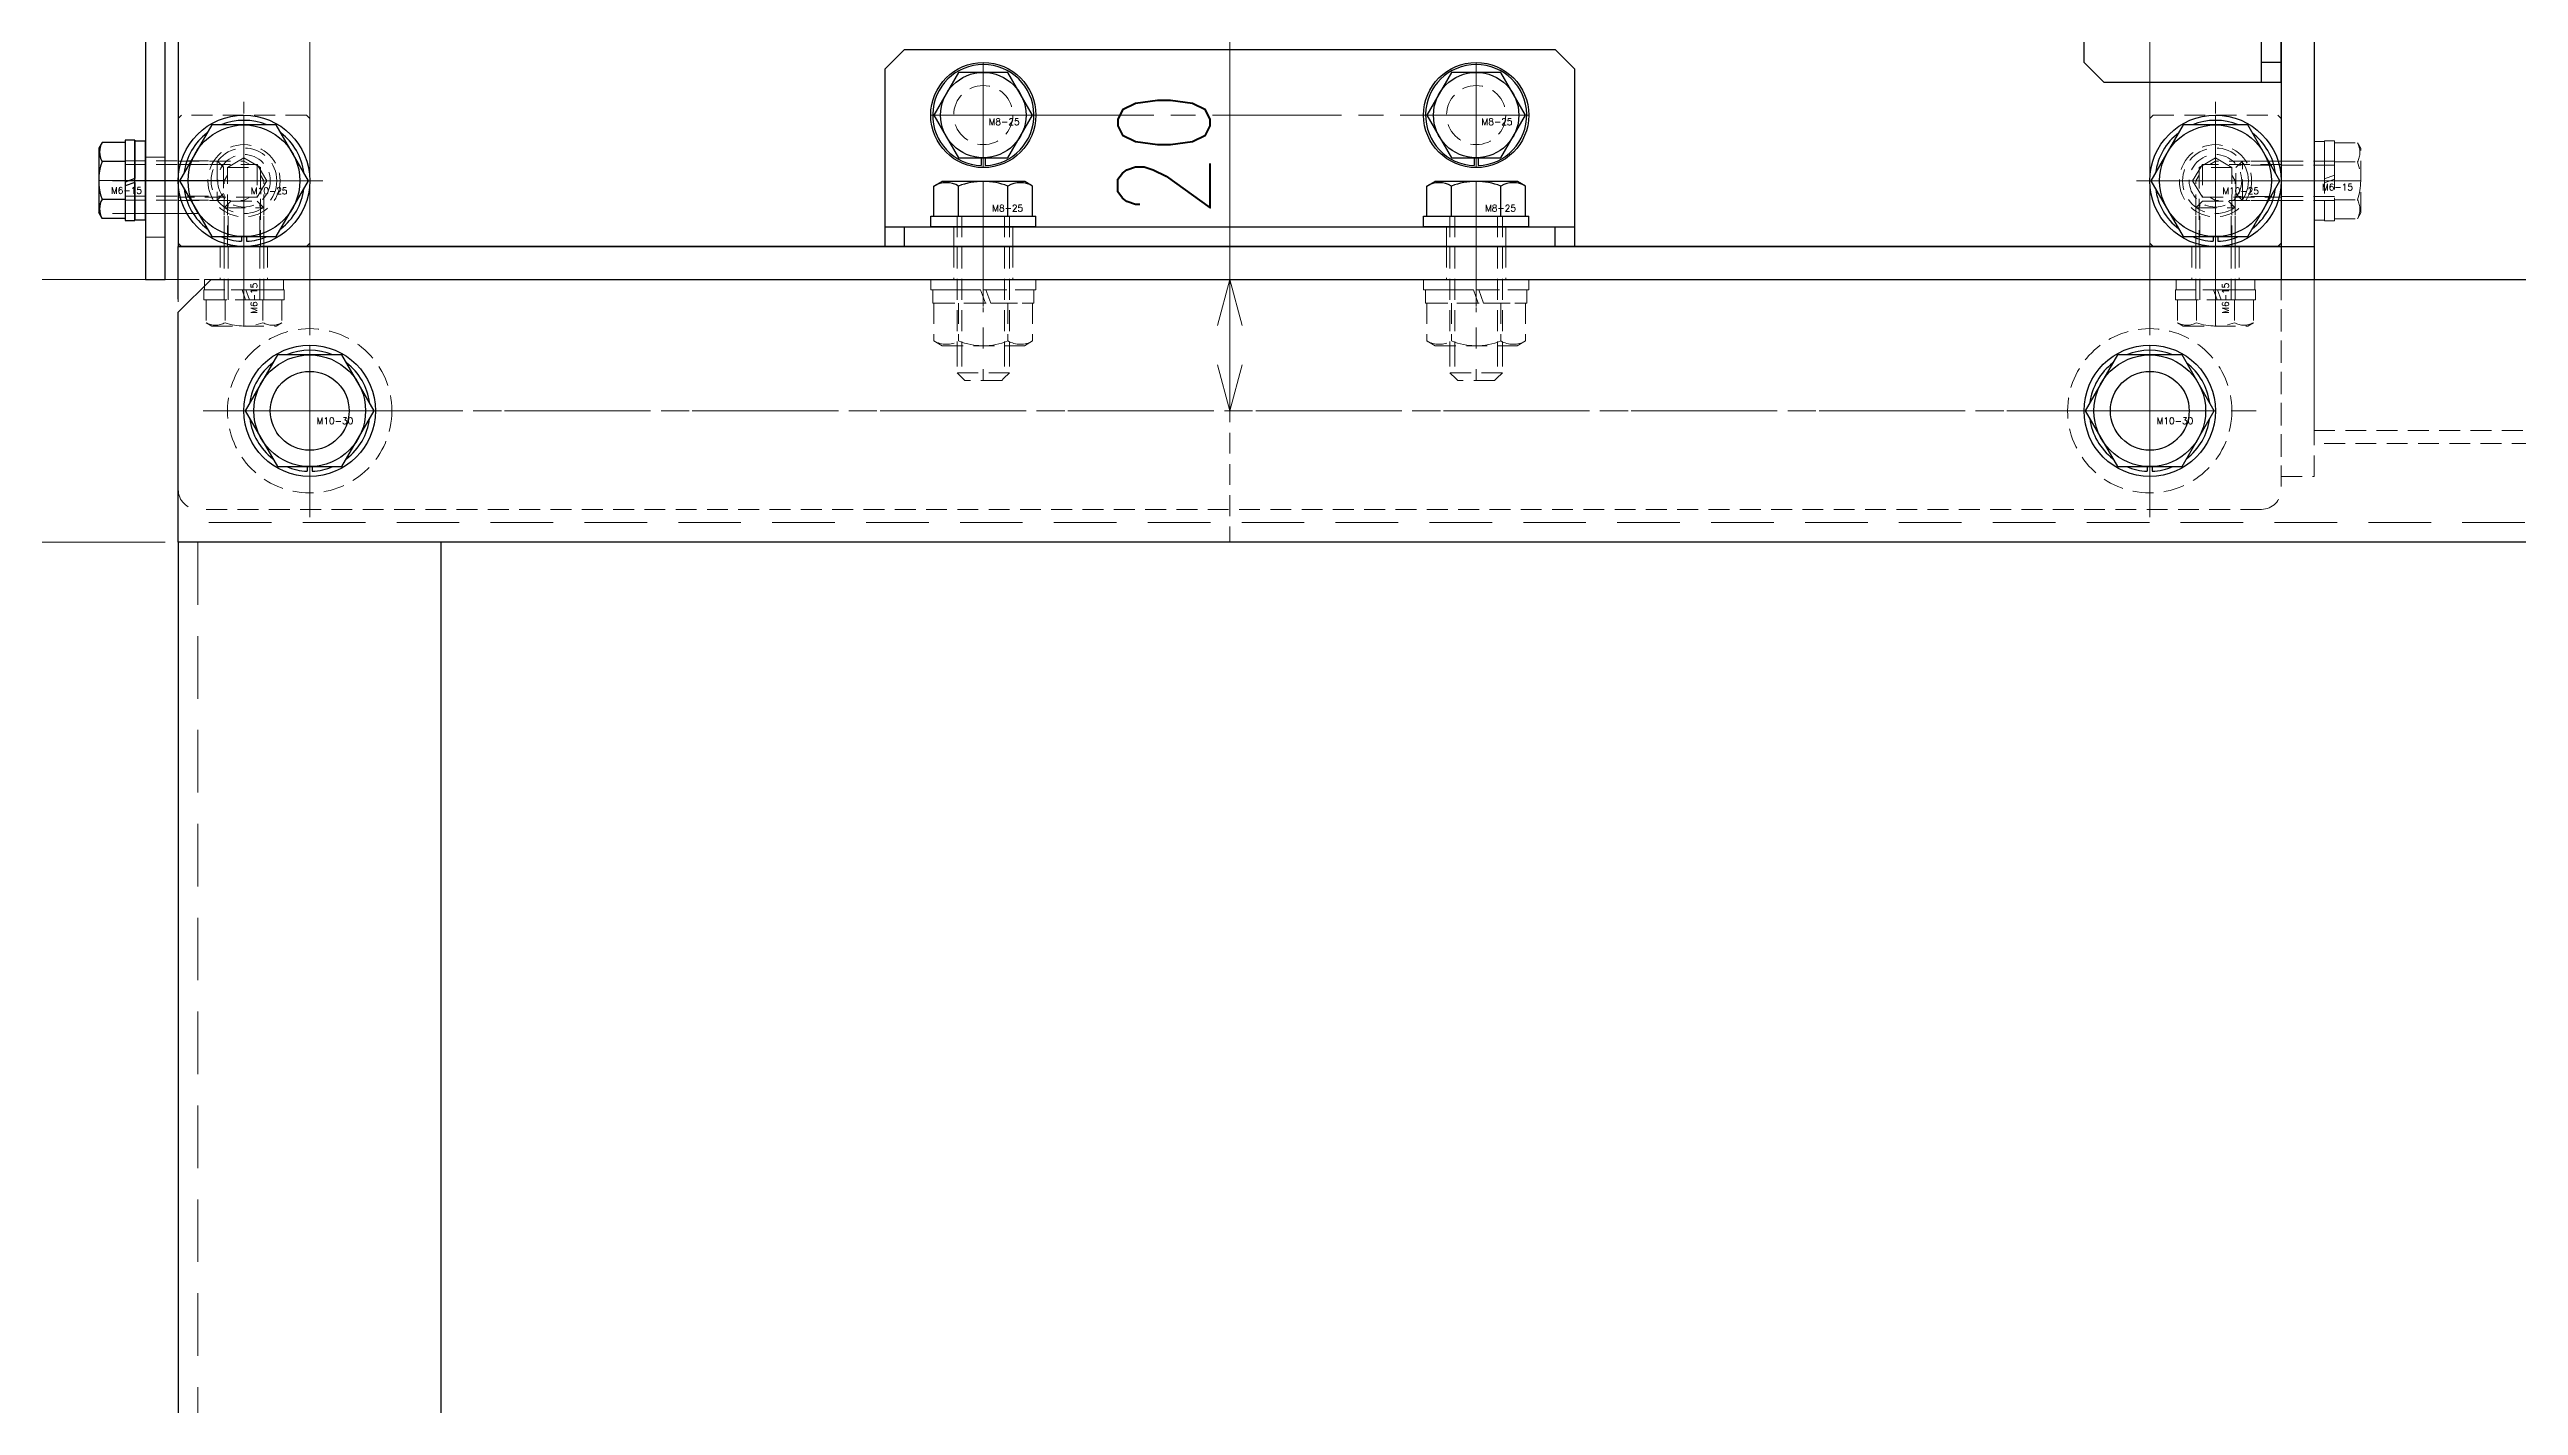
# Model space of a CAD drawing. Header units: millimetres. Extents: x 0 to 10987, y 0 to 7892.
# Drawn here: x 1537.4 to 1913.2, y 1987.5 to 2193.9 of the extents above; entities that cross this region are included whole.
import ezdxf
from ezdxf import colors
from ezdxf.entities.mleader import LeaderData, LeaderLine
from ezdxf.enums import TextEntityAlignment as Align
from ezdxf.math import Vec2, Vec3

# ---------------------------------------------------------------- set-up
doc = ezdxf.new("R2010")
doc.units = ezdxf.units.MM
doc.linetypes.add('CENTER2', pattern=[28.575, 19.05, -3.175, 3.175, -3.175])
doc.linetypes.add('HIDDEN2', pattern=[4.7625, 3.175, -1.5875])
for name, color, linetype, lineweight in [('01_外形線', 7, 'Continuous', 25), ('03_かくれ線', 6, 'HIDDEN2', 13), ('04_中心線', 1, 'CENTER2', 9), ('07_寸法線', 3, 'Continuous', 9)]:
    doc.layers.add(name, color=color, linetype=linetype, lineweight=lineweight)
doc.styles.add('KSS_TXT', font='txt.shx', dxfattribs={"bigfont": 'extfont2.shx'})
doc.styles.get("Standard").update_dxf_attribs({"font": 'arial.ttf'})
doc.styles.add('寸法用', font='simplex.shx', dxfattribs={"width": 0.8, "bigfont": '@extfont2.shx'})
doc.dimstyles.new('機械製図用', dxfattribs={"dimtxt": 3.5, "dimasz": 3.5, "dimexe": 2, "dimexo": 0, "dimgap": 1.2, "dimtad": 1, "dimdsep": 46, "dimtxsty": '寸法用', "dimblk": 'OPEN30', "dimcen": 0, "dimclrd": 256, "dimclre": 256, "dimclrt": 7, "dimazin": 2, "dimtm": 1e-09, "dimtfac": 0.75, "dimtmove": 0, "dimatfit": 3, "dimldrblk": 'OPEN30', "dimfxl": 1, "dimlwd": -1, "dimlwe": -1, "dimarcsym": 0})

# ---------------------------------------------------------------- blocks, each defined once
blk = doc.blocks.new('_Open30')
at = {"color": 0, "linetype": 'ByBlock', "lineweight": -2}
for p, q in [((-1, 0.268), (0, 0)), ((0, 0), (-1, -0.268)), ((0, 0), (-1, 0))]:
    blk.add_line(p, q, dxfattribs=at)
blk = doc.blocks.new('*D200')
at = {"layer": '07_寸法線', "transparency": 16777216}
for p, q in [((1557.03, 2160.93), (1557.03, 2284.17)), ((1564.03, 2282.17), (2350.03, 2282.17)), ((2357.03, 2155.93), (2357.03, 2284.17))]:
    blk.add_line(p, q, dxfattribs=at)
at = {"layer": 'Defpoints', "color": 0, "transparency": 16777216}
for p in [(2357.03, 2282.17), (1557.03, 2158.93), (2357.03, 2153.93)]:
    blk.add_point(p, dxfattribs=at)
at = {"layer": '07_寸法線', "transparency": 16777216, "xscale": 7, "yscale": 7, "zscale": 7, "rotation": 180}
blk.add_blockref('_Open30', (1557.03, 2282.17), dxfattribs=at)
at = {"layer": '07_寸法線', "transparency": 16777216, "xscale": 7, "yscale": 7, "zscale": 7}
blk.add_blockref('_Open30', (2357.03, 2282.17), dxfattribs=at)
at = {"layer": '07_寸法線', "color": 7, "transparency": 16777216, "insert": (1957.03, 2292.17), "char_height": 14, "attachment_point": 5, "style": '寸法用'}
blk.add_mtext('800', dxfattribs=at)
blk = doc.blocks.new('*D201')
at = {"layer": '07_寸法線', "transparency": 16777216}
for p, q in [((1577.03, 2150.43), (1577.03, 2251.63)), ((1857.03, 2150.43), (1857.03, 2251.63)), ((1584.03, 2249.63), (1850.03, 2249.63))]:
    blk.add_line(p, q, dxfattribs=at)
at = {"layer": 'Defpoints', "color": 0, "transparency": 16777216}
for p in [(1857.03, 2249.63), (1577.03, 2148.43), (1857.03, 2148.43)]:
    blk.add_point(p, dxfattribs=at)
at = {"layer": '07_寸法線', "transparency": 16777216, "xscale": 7, "yscale": 7, "zscale": 7, "rotation": 180}
blk.add_blockref('_Open30', (1577.03, 2249.63), dxfattribs=at)
at = {"layer": '07_寸法線', "transparency": 16777216, "xscale": 7, "yscale": 7, "zscale": 7}
blk.add_blockref('_Open30', (1857.03, 2249.63), dxfattribs=at)
at = {"layer": '07_寸法線', "color": 7, "transparency": 16777216, "insert": (1717.03, 2259.63), "char_height": 14, "attachment_point": 5, "style": '寸法用'}
blk.add_mtext('280', dxfattribs=at)
blk = doc.blocks.new('*D202')
at = {"layer": '07_寸法線', "transparency": 16777216}
for p, q in [((1557.03, 2155.93), (1557.03, 2251.63)), ((1577.03, 2150.43), (1577.03, 2251.63)), ((1550.03, 2249.63), (1543.03, 2249.63)), ((1557.03, 2249.63), (1577.03, 2249.63)), ((1584.03, 2249.63), (1591.03, 2249.63))]:
    blk.add_line(p, q, dxfattribs=at)
at = {"layer": 'Defpoints', "color": 0, "transparency": 16777216}
for p in [(1577.03, 2249.63), (1557.03, 2153.93), (1577.03, 2148.43)]:
    blk.add_point(p, dxfattribs=at)
at = {"layer": '07_寸法線', "transparency": 16777216, "xscale": 7, "yscale": 7, "zscale": 7}
blk.add_blockref('_Open30', (1557.03, 2249.63), dxfattribs=at)
at = {"layer": '07_寸法線', "transparency": 16777216, "xscale": 7, "yscale": 7, "zscale": 7, "rotation": 180}
blk.add_blockref('_Open30', (1577.03, 2249.63), dxfattribs=at)
at = {"layer": '07_寸法線', "color": 7, "transparency": 16777216, "insert": (1568.62, 2259.63), "char_height": 14, "attachment_point": 5, "style": '寸法用'}
blk.add_mtext('20', dxfattribs=at)
blk = doc.blocks.new('*U203')
at = {"layer": '04_中心線', "color": 0, "linetype": 'CENTER2', "transparency": 16777216}
for p, q in [((0, 1.2), (0, 9.5)), ((-9.5, 0), (-1.2, 0)), ((1.2, 0), (9.5, 0)), ((0, -9.5), (0, -1.2))]:
    blk.add_line(p, q, dxfattribs=at)
at = {"layer": '04_中心線', "color": 0, "linetype": 'Continuous', "transparency": 16777216}
for p, q in [((-0.6, 0), (0.6, 0)), ((0, -0.6), (0, 0.6))]:
    blk.add_line(p, q, dxfattribs=at)
blk = doc.blocks.new('*U204')
at = {"layer": '04_中心線', "color": 0, "linetype": 'CENTER2', "transparency": 16777216}
for p, q in [((0, 1.2), (0, 9.5)), ((-9.5, 0), (-1.2, 0)), ((1.2, 0), (9.5, 0)), ((0, -9.5), (0, -1.2))]:
    blk.add_line(p, q, dxfattribs=at)
at = {"layer": '04_中心線', "color": 0, "linetype": 'Continuous', "transparency": 16777216}
for p, q in [((-0.6, 0), (0.6, 0)), ((0, -0.6), (0, 0.6))]:
    blk.add_line(p, q, dxfattribs=at)
blk = doc.blocks.new('*D209')
at = {"layer": '07_寸法線', "transparency": 16777216}
for p, q in [((1560.03, 2158.93), (1420.86, 2158.93)), ((1422.86, 2151.93), (1422.86, 775.93)), ((1515.03, 768.93), (1420.86, 768.93))]:
    blk.add_line(p, q, dxfattribs=at)
at = {"layer": 'Defpoints', "color": 0, "transparency": 16777216}
for p in [(1562.03, 2158.93), (1422.86, 768.93), (1517.03, 768.93)]:
    blk.add_point(p, dxfattribs=at)
at = {"layer": '07_寸法線', "transparency": 16777216, "xscale": 7, "yscale": 7, "zscale": 7}
for p, rotation in [((1422.86, 2158.93), 90), ((1422.86, 768.93), 270)]:
    blk.add_blockref('_Open30', p, dxfattribs=dict(at, rotation=rotation))
at = {"layer": '07_寸法線', "color": 7, "transparency": 16777216, "insert": (1412.86, 1463.93), "char_height": 14, "attachment_point": 5, "rotation": 90, "style": '寸法用'}
blk.add_mtext('1390', dxfattribs=at)
blk = doc.blocks.new('*D213')
at = {"layer": '07_寸法線', "transparency": 16777216}
for p, q in [((1717.03, 2158.93), (1717.03, 2190.07)), ((1718.96, 2158.93), (1719.03, 2158.93)), ((1717.03, 2145.93), (1717.03, 2151.93))]:
    blk.add_line(p, q, dxfattribs=at)
at = {"layer": 'Defpoints', "color": 0, "transparency": 16777216}
for p in [(1716.96, 2158.93), (1717.03, 2158.93), (1717.03, 2138.93)]:
    blk.add_point(p, dxfattribs=at)
at = {"layer": '07_寸法線', "transparency": 16777216, "xscale": 7, "yscale": 7, "zscale": 7}
for p, rotation in [((1717.03, 2158.93), 90), ((1717.03, 2138.93), 270)]:
    blk.add_blockref('_Open30', p, dxfattribs=dict(at, rotation=rotation))
at = {"layer": '07_寸法線', "color": 7, "transparency": 16777216, "insert": (1707.03, 2178), "char_height": 14, "attachment_point": 5, "rotation": 90, "style": '寸法用'}
blk.add_mtext('20', dxfattribs=at)
blk = doc.blocks.new('*D231')
at = {"layer": '07_寸法線', "transparency": 16777216}
for p, q in [((1555.03, 2118.93), (1448.93, 2118.93)), ((1450.93, 2111.93), (1450.93, 1925.93)), ((1515.03, 1918.93), (1448.93, 1918.93))]:
    blk.add_line(p, q, dxfattribs=at)
at = {"layer": 'Defpoints', "color": 0, "transparency": 16777216}
for p in [(1557.03, 2118.93), (1450.93, 1918.93), (1517.03, 1918.93)]:
    blk.add_point(p, dxfattribs=at)
at = {"layer": '07_寸法線', "transparency": 16777216, "xscale": 7, "yscale": 7, "zscale": 7}
for p, rotation in [((1450.93, 2118.93), 90), ((1450.93, 1918.93), 270)]:
    blk.add_blockref('_Open30', p, dxfattribs=dict(at, rotation=rotation))
at = {"layer": '07_寸法線', "color": 7, "transparency": 16777216, "insert": (1440.93, 2018.93), "char_height": 14, "attachment_point": 5, "rotation": 90, "style": '寸法用'}
blk.add_mtext('200', dxfattribs=at)
blk = doc.blocks.new('_TagCircle')
at = {"color": 0, "linetype": 'ByBlock', "lineweight": -2, "transparency": 16777216}
blk.add_circle((0, 0), 4, dxfattribs=at)
at = {"color": 0, "transparency": 16777216, "style": '寸法用'}
blk.add_attdef('タグ番号', text='', height=3, dxfattribs=at).set_placement((0, -1.5), align=Align.CENTER)
blk = doc.blocks.new('_None')

msp = doc.modelspace()

# ---------------------------------------------------------------- linework, layer by layer
at = {"layer": '01_外形線'}
for p, q in [((1557.032, 2301.946), (1557.032, 2163.933)), ((1847.032, 2191.933), (1847.032, 2263.086)), ((1874.032, 2188.933), (1874.032, 2263.433)), ((1877.032, 2188.933), (1877.032, 2263.433)), ((1877.032, 2263.433), (1877.032, 2158.933)), ((1877.032, 2263.433), (1877.032, 2163.933)), ((1882.032, 2263.433), (1882.032, 2158.933)), ((1882.032, 2263.433), (1882.032, 2158.933)), ((1667.532, 2193.933), (1664.532, 2190.933)), ((1664.532, 2190.933), (1664.532, 2163.933)), ((1667.532, 2193.933), (1766.532, 2193.933)), ((1766.532, 2193.933), (1769.532, 2190.933)), ((1769.532, 2163.933), (1769.532, 2190.933)), ((1847.032, 2191.933), (1850.032, 2188.933)), ((1877.032, 2191.933), (1874.032, 2191.933)), ((1675.779, 2190.433), (1672.027, 2183.933)), ((1683.285, 2190.433), (1675.779, 2190.433)), ((1687.038, 2183.933), (1683.285, 2190.433)), ((1750.779, 2190.433), (1747.027, 2183.933)), ((1758.285, 2190.433), (1750.779, 2190.433)), ((1762.038, 2183.933), (1758.285, 2190.433)), ((1850.032, 2188.933), (1877.032, 2188.933)), ((1672.027, 2183.933), (1675.779, 2177.433)), ((1683.285, 2177.433), (1687.038, 2183.933)), ((1747.027, 2183.933), (1750.779, 2177.433)), ((1758.285, 2177.433), (1762.038, 2183.933)), ((1545.437, 2179.766), (1544.932, 2178.892)), ((1548.932, 2179.766), (1545.437, 2179.766)), ((1548.932, 2180.092), (1548.932, 2173.746)), ((1550.432, 2180.092), (1548.932, 2180.092)), ((1548.932, 2179.766), (1548.932, 2168.219)), ((1550.432, 2180.092), (1550.432, 2174.292)), ((1550.432, 2167.992), (1550.432, 2179.992)), ((1550.432, 2179.992), (1552.032, 2179.992)), ((1552.032, 2167.992), (1552.032, 2179.992)), ((1562.125, 2182.433), (1557.217, 2173.933)), ((1571.94, 2182.433), (1562.125, 2182.433)), ((1576.847, 2173.933), (1571.94, 2182.433)), ((1862.125, 2182.433), (1857.217, 2173.933)), ((1871.94, 2182.433), (1862.125, 2182.433)), ((1876.847, 2173.933), (1871.94, 2182.433)), ((1544.932, 2178.892), (1544.932, 2169.092)), ((1548.932, 2176.879), (1545.437, 2176.879)), ((1675.779, 2177.433), (1683.285, 2177.433)), ((1679.232, 2177.433), (1679.232, 2176.239)), ((1679.832, 2177.433), (1679.832, 2176.239)), ((1750.779, 2177.433), (1758.285, 2177.433)), ((1754.232, 2177.433), (1754.232, 2176.239)), ((1754.832, 2177.433), (1754.832, 2176.239)), ((1550.432, 2174.292), (1548.932, 2173.746)), ((1550.432, 2173.692), (1548.932, 2173.146)), ((1548.932, 2173.146), (1548.932, 2167.892)), ((1550.432, 2173.692), (1550.432, 2167.892)), ((1557.217, 2173.933), (1562.125, 2165.433)), ((1571.94, 2165.433), (1576.847, 2173.933)), ((1672.027, 2173.137), (1673.232, 2173.833)), ((1672.027, 2168.533), (1672.027, 2173.137)), ((1685.832, 2173.833), (1673.232, 2173.833)), ((1675.779, 2168.533), (1675.779, 2173.137)), ((1683.285, 2168.533), (1683.285, 2173.137)), ((1687.038, 2173.137), (1685.832, 2173.833)), ((1687.038, 2168.533), (1687.038, 2173.137)), ((1747.027, 2173.137), (1748.232, 2173.833)), ((1747.027, 2168.533), (1747.027, 2173.137)), ((1760.832, 2173.833), (1748.232, 2173.833)), ((1750.779, 2168.533), (1750.779, 2173.137)), ((1758.285, 2168.533), (1758.285, 2173.137)), ((1762.038, 2173.137), (1760.832, 2173.833)), ((1762.038, 2168.533), (1762.038, 2173.137)), ((1857.217, 2173.933), (1862.125, 2165.433)), ((1871.94, 2165.433), (1876.847, 2173.933)), ((1545.437, 2168.219), (1544.932, 2169.092)), ((1548.932, 2171.105), (1545.437, 2171.105)), ((1548.932, 2168.219), (1545.437, 2168.219)), ((1671.532, 2168.533), (1687.532, 2168.533)), ((1671.532, 2166.933), (1671.532, 2168.533)), ((1672.027, 2168.533), (1687.038, 2168.533)), ((1687.532, 2166.933), (1687.532, 2168.533)), ((1746.532, 2168.533), (1762.532, 2168.533)), ((1746.532, 2166.933), (1746.532, 2168.533)), ((1747.027, 2168.533), (1762.038, 2168.533)), ((1762.532, 2166.933), (1762.532, 2168.533)), ((1548.932, 2167.892), (1550.432, 2167.892)), ((1550.432, 2167.992), (1552.032, 2167.992)), ((1562.125, 2165.433), (1571.94, 2165.433)), ((1566.657, 2165.433), (1566.657, 2164.741)), ((1567.407, 2165.433), (1567.407, 2164.741)), ((1664.532, 2166.933), (1769.532, 2166.933)), ((1667.532, 2163.933), (1667.532, 2166.933)), ((1687.532, 2166.933), (1671.532, 2166.933)), ((1762.532, 2166.933), (1746.532, 2166.933)), ((1766.532, 2163.933), (1766.532, 2166.933)), ((1862.125, 2165.433), (1871.94, 2165.433)), ((1866.657, 2165.433), (1866.657, 2164.741)), ((1867.407, 2165.433), (1867.407, 2164.741)), ((1877.032, 2163.933), (1557.032, 2163.933)), ((1664.532, 2163.933), (1769.532, 2163.933)), ((1877.032, 2163.933), (1882.032, 2163.933)), ((1572.125, 2147.433), (1567.217, 2138.933)), ((1581.94, 2147.433), (1572.125, 2147.433)), ((1586.847, 2138.933), (1581.94, 2147.433)), ((1852.125, 2147.433), (1847.217, 2138.933)), ((1861.94, 2147.433), (1852.125, 2147.433)), ((1866.847, 2138.933), (1861.94, 2147.433)), ((1567.217, 2138.933), (1572.125, 2130.433)), ((1581.94, 2130.433), (1586.847, 2138.933)), ((1847.217, 2138.933), (1852.125, 2130.433)), ((1861.94, 2130.433), (1866.847, 2138.933)), ((1572.125, 2130.433), (1581.94, 2130.433)), ((1576.657, 2130.433), (1576.657, 2129.741)), ((1577.407, 2130.433), (1577.407, 2129.741)), ((1852.125, 2130.433), (1861.94, 2130.433)), ((1856.657, 2130.433), (1856.657, 2129.741)), ((1857.407, 2130.433), (1857.407, 2129.741))]:
    msp.add_line(p, q, dxfattribs=at)
for points in [[(1552.032, 2158.933), (1555.032, 2158.933), (1555.032, 2288.933), (1552.032, 2288.933)], [(1562.032, 2158.933), (2352.032, 2158.933), (2357.032, 2153.933), (2357.032, 2118.933), (1557.032, 2118.933), (1557.032, 2153.933)]]:
    msp.add_lwpolyline(points, close=True, dxfattribs=at)
for points in [[(1557.032, 2155.933), (1557.032, 2163.933)], [(1557.032, 2155.933), (1557.032, 2163.933), (1877.032, 2163.933), (1877.032, 2158.933)], [(1597.032, 958.933), (1597.032, 2118.933), (1557.032, 2118.933), (1557.032, 958.933)]]:
    msp.add_lwpolyline(points, dxfattribs=at)
for centre, radius in [((1679.532, 2183.933), 8), ((1754.532, 2183.933), 8), ((1679.532, 2183.933), 6.5), ((1754.532, 2183.933), 6.5), ((1567.032, 2173.933), 10), ((1867.032, 2173.933), 10), ((1567.032, 2173.933), 8.5), ((1867.032, 2173.933), 8.5), ((1577.032, 2138.933), 10), ((1577.032, 2138.933), 8.5), ((1857.032, 2138.933), 10), ((1857.032, 2138.933), 8.5), ((1577.032, 2138.933), 6), ((1857.032, 2138.933), 6)]:
    msp.add_circle(centre, radius, dxfattribs=at)
for centre, radius, start, end in [((1679.532, 2183.933), 7.7, 272.23287, 267.76713), ((1754.532, 2183.933), 7.7, 272.23287, 267.76713), ((1567.032, 2173.933), 9.2, 67.50502, 112.49498), ((1867.032, 2173.933), 9.2, 67.50502, 112.49498), ((1547.937, 2178.322), 2.887, 150.00001, 209.99999), ((1567.032, 2173.933), 9.2, 127.50502, 172.49498), ((1567.032, 2173.933), 9.2, 7.50502, 52.49498), ((1867.032, 2173.933), 9.2, 127.50502, 172.49498), ((1867.032, 2173.933), 9.2, 7.50502, 52.49498), ((1553.446, 2173.992), 8.514, 160.18087, 199.81913), ((1567.032, 2173.933), 9.2, 187.50502, 232.49498), ((1567.032, 2173.933), 9.2, 307.50502, 352.49498), ((1673.903, 2169.887), 3.753, 60.00001, 119.99999), ((1679.532, 2163.368), 10.465, 68.98558, 111.01442), ((1685.161, 2169.887), 3.753, 60.00001, 119.99999), ((1748.903, 2169.887), 3.753, 60.00001, 119.99999), ((1754.532, 2163.368), 10.465, 68.98558, 111.01442), ((1760.161, 2169.887), 3.753, 60.00001, 119.99999), ((1867.032, 2173.933), 9.2, 187.50502, 232.49498), ((1867.032, 2173.933), 9.2, 307.50502, 352.49498), ((1547.937, 2169.662), 2.887, 150.00001, 209.99999), ((1567.032, 2173.933), 9.2, 247.50502, 267.66393), ((1567.032, 2173.933), 9.2, 272.33607, 292.49498), ((1867.032, 2173.933), 9.2, 247.50502, 267.66393), ((1867.032, 2173.933), 9.2, 272.33607, 292.49498), ((1577.032, 2138.933), 9.2, 127.50502, 172.49498), ((1577.032, 2138.933), 9.2, 67.50502, 112.49498), ((1577.032, 2138.933), 9.2, 7.50502, 52.49498), ((1857.032, 2138.933), 9.2, 127.50502, 172.49498), ((1857.032, 2138.933), 9.2, 67.50502, 112.49498), ((1857.032, 2138.933), 9.2, 7.50502, 52.49498), ((1577.032, 2138.933), 9.2, 187.50502, 232.49498), ((1577.032, 2138.933), 9.2, 307.50502, 352.49498), ((1857.032, 2138.933), 9.2, 187.50502, 232.49498), ((1857.032, 2138.933), 9.2, 307.50502, 352.49498), ((1577.032, 2138.933), 9.2, 247.50502, 267.66393), ((1577.032, 2138.933), 9.2, 272.33607, 292.49498), ((1857.032, 2138.933), 9.2, 247.50502, 267.66393), ((1857.032, 2138.933), 9.2, 272.33607, 292.49498)]:
    msp.add_arc(centre, radius, start, end, dxfattribs=at)
at = {"layer": '03_かくれ線'}
for p, q in [((1679.532, 2191.433), (1679.532, 2176.433)), ((1754.532, 2191.433), (1754.532, 2176.433)), ((1557.032, 2183.433), (1557.532, 2183.933)), ((1557.032, 2183.433), (1557.032, 2164.433)), ((1576.532, 2183.933), (1557.532, 2183.933)), ((1577.032, 2183.433), (1576.532, 2183.933)), ((1577.032, 2164.433), (1577.032, 2183.433)), ((1857.032, 2183.433), (1857.532, 2183.933)), ((1857.032, 2164.433), (1857.032, 2183.433)), ((1857.532, 2183.933), (1876.532, 2183.933)), ((1877.032, 2183.433), (1876.532, 2183.933)), ((1877.032, 2183.433), (1877.032, 2164.433)), ((1883.632, 2179.933), (1882.032, 2179.933)), ((1882.032, 2179.933), (1882.032, 2167.933)), ((1883.632, 2174.233), (1883.632, 2180.033)), ((1885.132, 2180.033), (1883.632, 2180.033)), ((1883.632, 2179.933), (1883.632, 2167.933)), ((1885.132, 2174.779), (1885.132, 2180.033)), ((1885.132, 2179.707), (1888.628, 2179.707)), ((1885.132, 2168.16), (1885.132, 2179.707)), ((1888.628, 2179.707), (1889.132, 2178.833)), ((1548.932, 2176.992), (1562.932, 2176.992)), ((1548.932, 2176.392), (1563.132, 2176.392)), ((1552.032, 2177.533), (1555.032, 2177.533)), ((1557.032, 2176.933), (1567.032, 2176.933)), ((1557.032, 2176.433), (1569.032, 2176.433)), ((1562.932, 2176.992), (1562.932, 2170.992)), ((1562.932, 2176.992), (1563.132, 2176.792)), ((1563.132, 2176.792), (1563.932, 2175.992)), ((1563.532, 2176.392), (1563.132, 2176.392)), ((1563.932, 2175.992), (1563.932, 2171.992)), ((1564.532, 2175.933), (1567.032, 2177.435)), ((1564.532, 2163.933), (1564.532, 2175.933)), ((1564.532, 2175.933), (1569.532, 2175.933)), ((1567.032, 2177.435), (1569.532, 2175.933)), ((1567.032, 2170.933), (1567.032, 2176.933)), ((1567.898, 2176.433), (1567.032, 2176.933)), ((1569.032, 2176.433), (1570.534, 2173.933)), ((1569.032, 2176.433), (1569.032, 2171.433)), ((1569.532, 2175.933), (1569.532, 2163.933)), ((1865.032, 2176.433), (1863.53, 2173.933)), ((1867.032, 2177.435), (1864.532, 2175.933)), ((1864.532, 2175.933), (1864.532, 2163.933)), ((1869.532, 2175.933), (1864.532, 2175.933)), ((1877.032, 2176.433), (1865.032, 2176.433)), ((1865.032, 2176.433), (1865.032, 2171.433)), ((1866.166, 2176.433), (1867.032, 2176.933)), ((1869.532, 2175.933), (1867.032, 2177.435)), ((1877.032, 2176.933), (1867.032, 2176.933)), ((1867.032, 2170.933), (1867.032, 2176.933)), ((1869.532, 2163.933), (1869.532, 2175.933)), ((1870.932, 2176.733), (1870.132, 2175.933)), ((1870.132, 2171.933), (1870.132, 2175.933)), ((1870.532, 2176.333), (1870.932, 2176.333)), ((1871.132, 2176.933), (1870.932, 2176.733)), ((1885.132, 2176.333), (1870.932, 2176.333)), ((1871.132, 2170.933), (1871.132, 2176.933)), ((1885.132, 2176.933), (1871.132, 2176.933)), ((1885.132, 2176.82), (1888.628, 2176.82)), ((1889.132, 2169.033), (1889.132, 2178.833)), ((1563.132, 2171.192), (1563.932, 2171.992)), ((1564.532, 2174.799), (1564.032, 2173.933)), ((1564.032, 2163.933), (1564.032, 2173.933)), ((1570.032, 2173.933), (1564.032, 2173.933)), ((1570.534, 2173.933), (1569.032, 2171.433)), ((1569.532, 2174.799), (1570.032, 2173.933)), ((1570.032, 2163.933), (1570.032, 2173.933)), ((1863.53, 2173.933), (1865.032, 2171.433)), ((1864.532, 2174.799), (1864.032, 2173.933)), ((1864.032, 2163.933), (1864.032, 2173.933)), ((1864.032, 2173.933), (1870.032, 2173.933)), ((1869.532, 2174.799), (1870.032, 2173.933)), ((1870.032, 2163.933), (1870.032, 2173.933)), ((1870.932, 2171.133), (1870.132, 2171.933)), ((1883.632, 2174.233), (1885.132, 2174.779)), ((1883.632, 2173.633), (1885.132, 2174.179)), ((1883.632, 2167.833), (1883.632, 2173.633)), ((1885.132, 2167.833), (1885.132, 2174.179)), ((1548.932, 2171.592), (1563.132, 2171.592)), ((1548.932, 2170.992), (1562.932, 2170.992)), ((1569.032, 2171.433), (1557.032, 2171.433)), ((1557.032, 2170.933), (1567.032, 2170.933)), ((1562.932, 2170.992), (1563.132, 2171.192)), ((1563.532, 2171.592), (1563.132, 2171.592)), ((1564.032, 2169.833), (1564.232, 2170.033)), ((1564.032, 2169.833), (1570.032, 2169.833)), ((1564.032, 2155.833), (1564.032, 2169.833)), ((1564.232, 2170.033), (1565.032, 2170.833)), ((1564.632, 2170.433), (1564.632, 2170.033)), ((1564.632, 2155.833), (1564.632, 2170.033)), ((1565.032, 2170.833), (1569.032, 2170.833)), ((1567.898, 2171.433), (1567.032, 2170.933)), ((1567.032, 2168.933), (1567.032, 2153.933)), ((1569.832, 2170.033), (1569.032, 2170.833)), ((1569.432, 2170.433), (1569.432, 2170.033)), ((1569.432, 2155.833), (1569.432, 2170.033)), ((1570.032, 2169.833), (1569.832, 2170.033)), ((1570.032, 2155.833), (1570.032, 2169.833)), ((1675.532, 2168.533), (1675.532, 2148.833)), ((1676.282, 2168.533), (1676.282, 2148.833)), ((1679.532, 2168.933), (1679.532, 2153.933)), ((1682.782, 2168.533), (1682.782, 2148.833)), ((1683.532, 2168.533), (1683.532, 2148.833)), ((1717.032, 2168.933), (1717.032, 2118.933)), ((1750.532, 2168.533), (1750.532, 2148.833)), ((1751.282, 2168.533), (1751.282, 2148.833)), ((1754.532, 2168.933), (1754.532, 2153.933)), ((1757.782, 2168.533), (1757.782, 2148.833)), ((1758.532, 2168.533), (1758.532, 2148.833)), ((1864.032, 2169.833), (1864.232, 2170.033)), ((1864.032, 2169.833), (1870.032, 2169.833)), ((1864.032, 2155.833), (1864.032, 2169.833)), ((1864.232, 2170.033), (1865.032, 2170.833)), ((1864.632, 2170.433), (1864.632, 2170.033)), ((1864.632, 2155.833), (1864.632, 2170.033)), ((1865.032, 2171.433), (1877.032, 2171.433)), ((1865.032, 2170.833), (1869.032, 2170.833)), ((1866.166, 2171.433), (1867.032, 2170.933)), ((1877.032, 2170.933), (1867.032, 2170.933)), ((1867.032, 2168.933), (1867.032, 2153.933)), ((1869.832, 2170.033), (1869.032, 2170.833)), ((1869.432, 2170.433), (1869.432, 2170.033)), ((1869.432, 2155.833), (1869.432, 2170.033)), ((1870.032, 2169.833), (1869.832, 2170.033)), ((1870.032, 2155.833), (1870.032, 2169.833)), ((1870.532, 2171.533), (1870.932, 2171.533)), ((1885.132, 2171.533), (1870.932, 2171.533)), ((1871.132, 2170.933), (1870.932, 2171.133)), ((1885.132, 2170.933), (1871.132, 2170.933)), ((1885.132, 2171.046), (1888.628, 2171.046)), ((1885.132, 2168.16), (1888.628, 2168.16)), ((1888.628, 2168.16), (1889.132, 2169.033)), ((1552.032, 2165.333), (1555.032, 2165.333)), ((1557.032, 2164.433), (1557.532, 2163.933)), ((1577.032, 2164.433), (1576.532, 2163.933)), ((1675.032, 2163.933), (1675.032, 2166.933)), ((1684.032, 2163.933), (1684.032, 2166.933)), ((1750.032, 2163.933), (1750.032, 2166.933)), ((1759.032, 2163.933), (1759.032, 2166.933)), ((1857.032, 2164.433), (1857.532, 2163.933)), ((1877.032, 2164.433), (1876.532, 2163.933)), ((1883.632, 2167.933), (1882.032, 2167.933)), ((1883.632, 2167.833), (1885.132, 2167.833)), ((1557.032, 2126.933), (1557.032, 2163.933)), ((1557.032, 2163.933), (1877.032, 2163.933)), ((1576.532, 2163.933), (1557.532, 2163.933)), ((1563.432, 2163.933), (1563.432, 2158.933)), ((1570.632, 2163.933), (1570.632, 2158.933)), ((1675.032, 2163.933), (1675.032, 2158.933)), ((1684.032, 2163.933), (1684.032, 2158.933)), ((1750.032, 2163.933), (1750.032, 2158.933)), ((1759.032, 2163.933), (1759.032, 2158.933)), ((1857.532, 2163.933), (1876.532, 2163.933)), ((1863.432, 2163.933), (1863.432, 2158.933)), ((1870.632, 2163.933), (1870.632, 2158.933)), ((1877.032, 2163.933), (1877.032, 2126.933)), ((1557.032, 2158.933), (1877.032, 2158.933)), ((1560.932, 2157.333), (1566.732, 2157.333)), ((1560.932, 2157.333), (1560.932, 2155.833)), ((1561.032, 2157.333), (1561.032, 2158.933)), ((1573.032, 2158.933), (1561.032, 2158.933)), ((1573.032, 2157.333), (1561.032, 2157.333)), ((1566.732, 2157.333), (1567.278, 2155.833)), ((1567.332, 2157.333), (1573.132, 2157.333)), ((1567.332, 2157.333), (1567.878, 2155.833)), ((1573.032, 2157.333), (1573.032, 2158.933)), ((1573.132, 2155.833), (1573.132, 2157.333)), ((1671.532, 2158.933), (1687.532, 2158.933)), ((1671.532, 2157.333), (1671.532, 2158.933)), ((1687.532, 2157.333), (1671.532, 2157.333)), ((1671.832, 2157.333), (1679.132, 2157.333)), ((1671.832, 2157.333), (1671.832, 2155.333)), ((1679.132, 2157.333), (1679.86, 2155.333)), ((1679.932, 2157.333), (1687.232, 2157.333)), ((1679.932, 2157.333), (1680.66, 2155.333)), ((1687.232, 2155.333), (1687.232, 2157.333)), ((1687.532, 2157.333), (1687.532, 2158.933)), ((1746.532, 2158.933), (1762.532, 2158.933)), ((1746.532, 2157.333), (1746.532, 2158.933)), ((1762.532, 2157.333), (1746.532, 2157.333)), ((1746.832, 2157.333), (1754.132, 2157.333)), ((1746.832, 2157.333), (1746.832, 2155.333)), ((1754.132, 2157.333), (1754.86, 2155.333)), ((1754.932, 2157.333), (1762.232, 2157.333)), ((1754.932, 2157.333), (1755.66, 2155.333)), ((1762.232, 2155.333), (1762.232, 2157.333)), ((1762.532, 2157.333), (1762.532, 2158.933)), ((1860.932, 2157.333), (1866.732, 2157.333)), ((1860.932, 2157.333), (1860.932, 2155.833)), ((1861.032, 2157.333), (1861.032, 2158.933)), ((1873.032, 2158.933), (1861.032, 2158.933)), ((1873.032, 2157.333), (1861.032, 2157.333)), ((1866.732, 2157.333), (1867.278, 2155.833)), ((1867.332, 2157.333), (1873.132, 2157.333)), ((1867.332, 2157.333), (1867.878, 2155.833)), ((1873.032, 2157.333), (1873.032, 2158.933)), ((1873.132, 2155.833), (1873.132, 2157.333)), ((1560.932, 2155.833), (1567.278, 2155.833)), ((1561.259, 2155.833), (1561.259, 2152.337)), ((1561.259, 2155.833), (1572.806, 2155.833)), ((1564.146, 2155.833), (1564.146, 2152.337)), ((1567.878, 2155.833), (1573.132, 2155.833)), ((1569.919, 2155.833), (1569.919, 2152.337)), ((1572.806, 2155.833), (1572.806, 2152.337)), ((1671.832, 2155.333), (1679.86, 2155.333)), ((1672.027, 2155.333), (1687.038, 2155.333)), ((1672.027, 2155.333), (1672.027, 2149.558)), ((1675.779, 2155.333), (1675.779, 2149.558)), ((1680.66, 2155.333), (1687.232, 2155.333)), ((1683.285, 2155.333), (1683.285, 2149.558)), ((1687.038, 2155.333), (1687.038, 2149.558)), ((1746.832, 2155.333), (1754.86, 2155.333)), ((1747.027, 2155.333), (1762.038, 2155.333)), ((1747.027, 2155.333), (1747.027, 2149.558)), ((1750.779, 2155.333), (1750.779, 2149.558)), ((1755.66, 2155.333), (1762.232, 2155.333)), ((1758.285, 2155.333), (1758.285, 2149.558)), ((1762.038, 2155.333), (1762.038, 2149.558)), ((1860.932, 2155.833), (1867.278, 2155.833)), ((1861.259, 2155.833), (1861.259, 2152.337)), ((1861.259, 2155.833), (1872.806, 2155.833)), ((1864.146, 2155.833), (1864.146, 2152.337)), ((1867.878, 2155.833), (1873.132, 2155.833)), ((1869.919, 2155.833), (1869.919, 2152.337)), ((1872.806, 2155.833), (1872.806, 2152.337)), ((1561.259, 2152.337), (1562.132, 2151.833)), ((1562.132, 2151.833), (1571.932, 2151.833)), ((1572.806, 2152.337), (1571.932, 2151.833)), ((1672.027, 2149.558), (1673.282, 2148.833)), ((1687.038, 2149.558), (1685.782, 2148.833)), ((1747.027, 2149.558), (1748.282, 2148.833)), ((1762.038, 2149.558), (1760.782, 2148.833)), ((1861.259, 2152.337), (1862.132, 2151.833)), ((1862.132, 2151.833), (1871.932, 2151.833)), ((1872.806, 2152.337), (1871.932, 2151.833)), ((1577.032, 2128.933), (1577.032, 2148.933)), ((1673.282, 2148.833), (1685.782, 2148.833)), ((1675.532, 2148.833), (1675.532, 2144.733)), ((1676.282, 2148.833), (1676.282, 2143.983)), ((1682.782, 2148.833), (1682.782, 2143.983)), ((1683.532, 2148.833), (1683.532, 2144.733)), ((1748.282, 2148.833), (1760.782, 2148.833)), ((1750.532, 2148.833), (1750.532, 2144.733)), ((1751.282, 2148.833), (1751.282, 2143.983)), ((1757.782, 2148.833), (1757.782, 2143.983)), ((1758.532, 2148.833), (1758.532, 2144.733)), ((1857.032, 2128.933), (1857.032, 2148.933)), ((1683.532, 2144.733), (1675.532, 2144.733)), ((1675.532, 2144.733), (1676.432, 2143.833)), ((1676.432, 2143.833), (1676.732, 2143.533)), ((1682.332, 2143.533), (1676.732, 2143.533)), ((1682.632, 2143.833), (1682.332, 2143.533)), ((1683.532, 2144.733), (1682.632, 2143.833)), ((1758.532, 2144.733), (1750.532, 2144.733)), ((1750.532, 2144.733), (1751.432, 2143.833)), ((1751.432, 2143.833), (1751.732, 2143.533)), ((1757.332, 2143.533), (1751.732, 2143.533)), ((1757.632, 2143.833), (1757.332, 2143.533)), ((1758.532, 2144.733), (1757.632, 2143.833)), ((1867.032, 2138.933), (1567.032, 2138.933)), ((1874.032, 2123.933), (1560.032, 2123.933))]:
    msp.add_line(p, q, dxfattribs=at)
at = {"layer": '03_かくれ線', "ltscale": 3}
for p, q in [((2357.032, 2121.933), (1557.032, 2121.933)), ((1560.032, 2118.933), (1560.032, 768.933))]:
    msp.add_line(p, q, dxfattribs=at)
at = {"layer": '03_かくれ線'}
for points in [[(1877.032, 2158.933), (1877.032, 2128.933), (1882.032, 2128.933), (1882.032, 2158.933)], [(1882.032, 2158.933), (1882.032, 2135.933), (2277.032, 2135.933), (2277.032, 2158.933)]]:
    msp.add_lwpolyline(points, dxfattribs=at)
msp.add_lwpolyline([(2282.032, 2133.933), (1882.032, 2133.933), (1882.032, 2135.933), (2282.032, 2135.933)], close=True, dxfattribs=at)
for centre, radius in [((1679.532, 2183.933), 4.5), ((1679.532, 2183.933), 4.5), ((1754.532, 2183.933), 4.5), ((1754.532, 2183.933), 4.5), ((1567.032, 2173.933), 5.5), ((1867.032, 2173.933), 5.5), ((1567.032, 2173.933), 5), ((1567.032, 2173.933), 4), ((1867.032, 2173.933), 5), ((1867.032, 2173.933), 4), ((1577.032, 2138.933), 12.5), ((1857.032, 2138.933), 12.5), ((1577.032, 2138.933), 6), ((1577.032, 2138.933), 6), ((1857.032, 2138.933), 6), ((1857.032, 2138.933), 6)]:
    msp.add_circle(centre, radius, dxfattribs=at)
for centre, radius, start, end in [((1886.128, 2178.263), 2.887, 330.00001, 29.99999), ((1880.618, 2173.933), 8.514, 340.18087, 19.81913), ((1886.128, 2169.603), 2.887, 330.00001, 29.99999), ((1562.702, 2154.837), 2.887, 240.00001, 299.99999), ((1567.032, 2160.347), 8.514, 250.18087, 289.81913), ((1571.362, 2154.837), 2.887, 240.00001, 299.99999), ((1673.903, 2152.808), 3.753, 240.00001, 299.99999), ((1679.532, 2158.91), 10.077, 248.13461, 291.86539), ((1685.161, 2152.808), 3.753, 240.00001, 299.99999), ((1748.903, 2152.808), 3.753, 240.00001, 299.99999), ((1754.532, 2158.91), 10.077, 248.13461, 291.86539), ((1760.161, 2152.808), 3.753, 240.00001, 299.99999), ((1862.702, 2154.837), 2.887, 240.00001, 299.99999), ((1867.032, 2160.347), 8.514, 250.18087, 289.81913), ((1871.362, 2154.837), 2.887, 240.00001, 299.99999), ((1560.032, 2126.933), 3, 180, 270), ((1874.032, 2126.933), 3, 270, 0)]:
    msp.add_arc(centre, radius, start, end, dxfattribs=at)
at = {"layer": '04_中心線'}
for p, q in [((1717.032, 2158.933), (1717.032, 2198.933)), ((1679.532, 2191.933), (1679.532, 2175.933)), ((1679.532, 2176.433), (1679.532, 2191.433)), ((1754.532, 2191.933), (1754.532, 2175.933)), ((1754.532, 2176.433), (1754.532, 2191.433)), ((1679.532, 2178.333), (1679.532, 2189.533)), ((1679.532, 2178.333), (1679.532, 2189.533)), ((1754.532, 2178.333), (1754.532, 2189.533)), ((1754.532, 2178.333), (1754.532, 2189.533)), ((1567.032, 2161.933), (1567.032, 2185.933)), ((1567.032, 2183.933), (1567.032, 2163.933)), ((1762.632, 2183.933), (1671.432, 2183.933)), ((1687.532, 2183.933), (1671.532, 2183.933)), ((1762.032, 2183.933), (1672.032, 2183.933)), ((1762.532, 2183.933), (1746.532, 2183.933)), ((1867.032, 2161.933), (1867.032, 2185.933)), ((1867.032, 2183.933), (1867.032, 2163.933)), ((1567.032, 2181.808), (1567.032, 2166.058)), ((1867.032, 2181.808), (1867.032, 2166.058)), ((1567.032, 2161.433), (1567.032, 2178.933)), ((1567.032, 2161.433), (1567.032, 2178.933)), ((1867.032, 2161.433), (1867.032, 2178.933)), ((1867.032, 2161.433), (1867.032, 2178.933)), ((1563.932, 2173.992), (1544.932, 2173.992)), ((1547.032, 2173.933), (1560.032, 2173.933)), ((1579.032, 2173.933), (1555.032, 2173.933)), ((1577.032, 2173.933), (1557.032, 2173.933)), ((1559.157, 2173.933), (1574.907, 2173.933)), ((1679.532, 2173.833), (1679.532, 2143.533)), ((1679.532, 2158.933), (1679.532, 2171.933)), ((1754.532, 2173.833), (1754.532, 2143.533)), ((1754.532, 2158.933), (1754.532, 2171.933)), ((1855.032, 2173.933), (1879.032, 2173.933)), ((1877.032, 2173.933), (1857.032, 2173.933)), ((1859.157, 2173.933), (1874.907, 2173.933)), ((1870.132, 2173.933), (1889.132, 2173.933)), ((1547.032, 2168.933), (1560.032, 2168.933)), ((1567.032, 2170.833), (1567.032, 2151.833)), ((1867.032, 2170.833), (1867.032, 2151.833)), ((1577.032, 2122.733), (1577.032, 2155.133)), ((1857.032, 2122.733), (1857.032, 2155.133)), ((1577.032, 2148.933), (1577.032, 2128.933)), ((1857.032, 2148.933), (1857.032, 2128.933)), ((1560.832, 2138.933), (1593.232, 2138.933)), ((1587.032, 2138.933), (1567.032, 2138.933)), ((1857.032, 2138.933), (1577.032, 2138.933)), ((1840.832, 2138.933), (1873.232, 2138.933)), ((1867.032, 2138.933), (1847.032, 2138.933))]:
    msp.add_line(p, q, dxfattribs=at)

# ---------------------------------------------------------------- block references
at = {"layer": '04_中心線', "linetype": 'CENTER2'}
for name, p in [('*U203', (1577.032, 2138.933)), ('*U204', (1857.032, 2138.933))]:
    msp.add_blockref(name, p, dxfattribs=at)

# ---------------------------------------------------------------- texts
at = {"layer": '03_かくれ線', "style": 'KSS_TXT'}
for s, p in [('M8-25', (1680.343, 2182.424)), ('M8-25', (1755.343, 2182.424)), ('M6-15', (1546.794, 2171.965)), ('M10-25', (1568.08, 2171.891)), ('M10-25', (1868.08, 2171.891)), ('M6-15', (1883.242, 2172.473)), ('M8-25', (1680.883, 2169.273)), ('M8-25', (1755.883, 2169.273)), ('M10-30', (1578.08, 2136.891)), ('M10-30', (1858.08, 2136.891))]:
    msp.add_text(s, height=1, dxfattribs=at).set_placement(p)
for p in [(1569.059, 2153.695), (1869.059, 2153.695)]:
    msp.add_text('M6-15', height=1, rotation=90, dxfattribs=at).set_placement(p)

# ---------------------------------------------------------------- dimensions: what is measured, and where the dimension line sits
at = {"layer": '07_寸法線'}
for base, p1, p2, picture, middle in [((2357.032, 2282.175), (1557.032, 2158.933), (2357.032, 2153.933), '*D200', (1957.032, 2292.175)), ((1857.032, 2249.633), (1577.032, 2148.433), (1857.032, 2148.433), '*D201', (1717.032, 2259.633))]:
    dim = msp.add_linear_dim(base=base, p1=p1, p2=p2, dimstyle='機械製図用', override={"dimtxt": 14, "dimasz": 7, "dimexo": 2, "dimgap": 3}, dxfattribs=at)
    dim.commit()
    dim.dimension.update_dxf_attribs({"geometry": picture, "text_midpoint": middle})
dim = msp.add_linear_dim(base=(1577.032, 2249.633), p1=(1557.032, 2153.933), p2=(1577.032, 2148.433), dimstyle='機械製図用', override={"dimtxt": 14, "dimasz": 7, "dimexo": 2, "dimgap": 3, "dimtmove": 2}, dxfattribs=at)
dim.commit()
dim.dimension.update_dxf_attribs({"geometry": '*D202', "text_midpoint": (1568.625, 2259.633), "dimtype": 160})
for base, p1, p2, picture, middle in [((1717.032, 2158.933), (1717.032, 2138.933), (1716.958, 2158.933), '*D213', (1707.032, 2178)), ((1422.865, 768.933), (1562.032, 2158.933), (1517.032, 768.933), '*D209', (1412.865, 1463.933)), ((1450.931, 1918.933), (1557.032, 2118.933), (1517.032, 1918.933), '*D231', (1440.931, 2018.933))]:
    dim = msp.add_linear_dim(base=base, p1=p1, p2=p2, angle=90, dimstyle='機械製図用', override={"dimtxt": 14, "dimasz": 7, "dimexo": 2, "dimgap": 3}, dxfattribs=at)
    dim.commit()
    dim.dimension.update_dxf_attribs({"geometry": picture, "text_midpoint": middle})

# ---------------------------------------------------------------- leaders
ml = msp.add_multileader_block('Standard', dxfattribs=at)
ml.set_content('_TagCircle', color=256, scale=-10.5)
ml.set_attribute('タグ番号', '1A', width=0)
ml.set_leader_properties()
ml.set_arrow_properties(name='NONE')
ml.build(insert=Vec2(0, 0))
ml.multileader.update_dxf_attribs({"dogleg_length": 1, "arrow_head_size": 36.75, "scale": 6})
ctx = ml.context
ctx.base_point, ctx.scale, ctx.char_height, ctx.arrow_head_size, ctx.landing_gap_size, ctx.plane_origin = Vec3(8943.466, 2201.866), 6, 42, 36.75, 21, Vec3(8203.481, 2141.535)
ctx.text_align_type = 2
notes = []
notes.append((ctx, [(0, (0, 0, 0), (0, 0), (1, 0), 1, [])]))
ctx.block.insert, ctx.block.scale = Vec3(8964.466, 2201.866), Vec3(-10.5, 10.5, 10.5)
ml = msp.add_multileader_block('Standard', dxfattribs=at)
ml.set_content('_TagCircle', color=256, scale=-5.25)
ml.set_attribute('タグ番号', '1G', width=0)
ml.set_leader_properties()
ml.set_arrow_properties(name='NONE')
ml.build(insert=Vec2(0, 0))
ml.multileader.update_dxf_attribs({"dogleg_length": 1, "arrow_head_size": 18.375, "scale": 3})
ctx = ml.context
ctx.base_point, ctx.scale, ctx.char_height, ctx.arrow_head_size, ctx.landing_gap_size, ctx.plane_origin = Vec3(5595.151, 2171.076), 3, 21, 18.375, 10.5, Vec3(4338.296, 1581.601)
ctx.text_align_type = 2
notes.append((ctx, [(0, (0, 0, 0), (0, 0), (1, 0), 1, [])]))
ctx.block.insert, ctx.block.scale = Vec3(5616.151, 2171.076), Vec3(-5.25, 5.25, 5.25)
ml = msp.add_multileader_block('Standard', dxfattribs=at)
ml.set_content('_TagCircle', color=256, scale=-5.25)
ml.set_attribute('タグ番号', '1A', width=0)
ml.set_leader_properties()
ml.set_arrow_properties(name='NONE')
ml.build(insert=Vec2(0, 0))
ml.multileader.update_dxf_attribs({"dogleg_length": 1, "arrow_head_size": 18.375, "scale": 3})
ctx = ml.context
ctx.base_point, ctx.scale, ctx.char_height, ctx.arrow_head_size, ctx.landing_gap_size, ctx.plane_origin = Vec3(4319.231, 2168.2), 3, 21, 18.375, 10.5, Vec3(3062.376, 1578.725)
ctx.text_align_type = 2
notes.append((ctx, [(0, (0, 0, 0), (0, 0), (1, 0), 1, [])]))
ctx.block.insert, ctx.block.scale = Vec3(4340.231, 2168.2), Vec3(-5.25, 5.25, 5.25)
for ctx, leaders in notes:
    for number, flags, end, landing, length, lines in leaders:
        leader = LeaderData()
        leader.index, (leader.has_last_leader_line, leader.has_dogleg_vector, leader.attachment_direction) = number, flags
        leader.last_leader_point, leader.dogleg_vector, leader.dogleg_length = Vec3(end), Vec3(landing), length
        for number, points, colour, breaks in lines:
            line = LeaderLine()
            line.index, line.vertices, line.color, line.breaks = number, Vec3.list(points), colors.encode_raw_color(colour), breaks
            leader.lines.append(line)
        ctx.leaders.append(leader)

doc.saveas('drawing.dxf')
